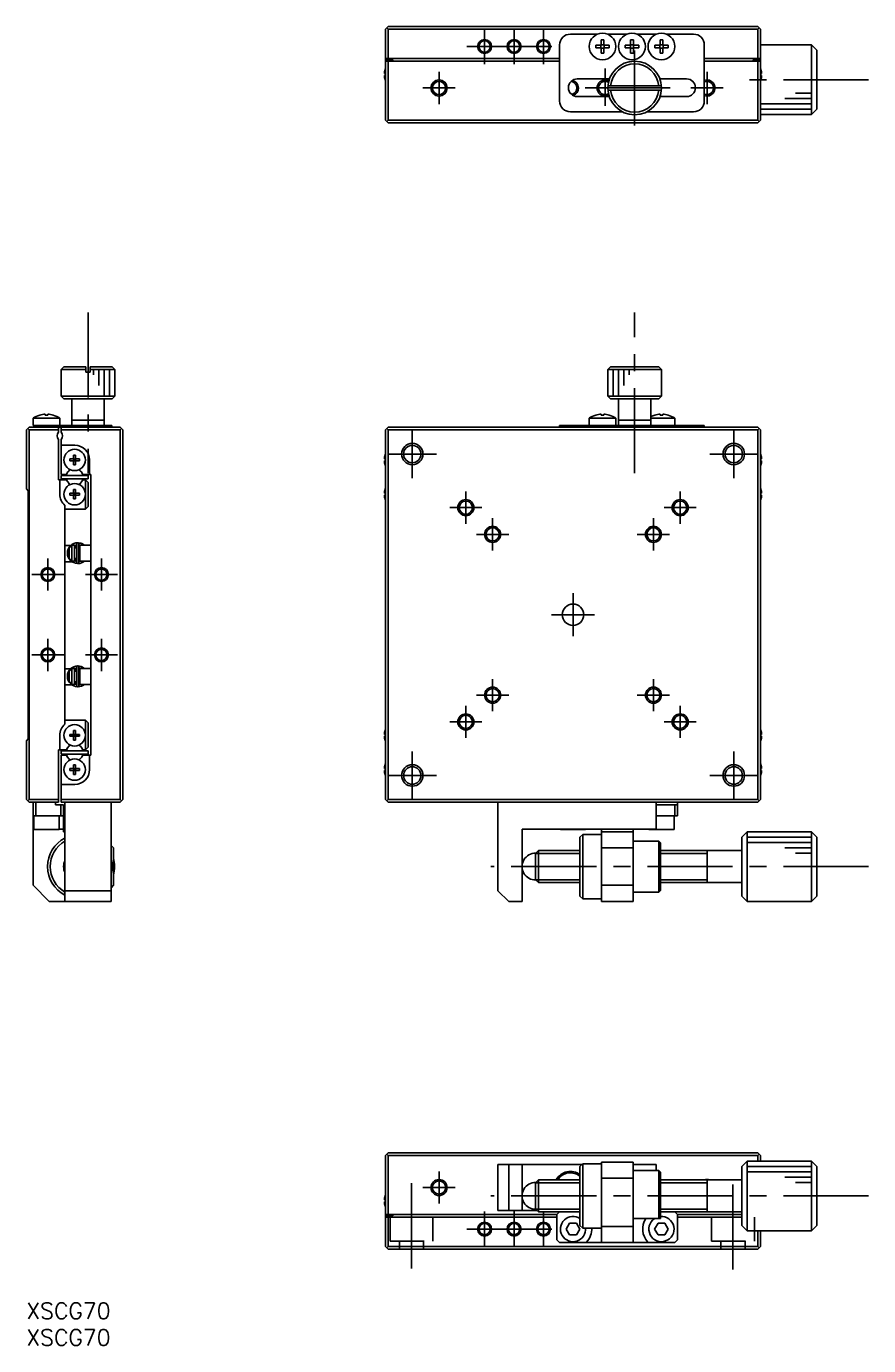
# Model space of a CAD drawing. Extents: x 0 to 345, y -8 to 238.
# Drawn here: x 0 to 157.2, y -8 to 238.2 of the extents above; entities that cross this region are included whole.
import ezdxf

# ---------------------------------------------------------------- set-up
doc = ezdxf.new("R2010")
doc.units = 0
doc.header["$LTSCALE"] = 0.5
doc.linetypes.add('CENTER', pattern=[50.8, 31.75, -6.35, 6.35, -6.35])
doc.linetypes.add('DASHED', pattern=[19.05, 12.7, -6.35])
for name, color, linetype in [('MSM_CENTER', 1, 'CENTER'), ('MSM_CONTINUOUS', 7, 'CONTINUOUS'), ('MSM_DASHED', 4, 'DASHED'), ('MSM_NARROW', 5, 'CONTINUOUS'), ('MSM_PART_NUMBER', 7, 'CONTINUOUS')]:
    doc.layers.add(name, color=color, linetype=linetype)
doc.styles.get("Standard").update_dxf_attribs({"font": 'txt.shx', "height": 3, "bigfont": 'bigfont.shx'})

# ---------------------------------------------------------------- blocks, each defined once
blk = doc.blocks.new('*U2')
at = {"layer": 'MSM_PART_NUMBER'}
blk.add_text('XSCG70', height=3, dxfattribs=at).set_placement((0, -3))
blk = doc.blocks.new('*U3')
at = {"layer": 'MSM_PART_NUMBER'}
blk.add_text('XSCG70', height=3, dxfattribs=at).set_placement((0, -8))

msp = doc.modelspace()

# ---------------------------------------------------------------- linework, layer by layer
at = {"layer": 'MSM_CENTER'}
for p, q in [((85.498959, 231.180616), (85.498959, 237.780616)), ((90.998959, 231.180616), (90.998959, 237.780616)), ((96.498958, 231.180616), (96.498958, 237.780616)), ((82.198959, 234.480616), (99.798958, 234.480616)), ((113.498959, 219.730616), (113.498959, 233.730616)), ((76.998959, 229.730616), (76.998959, 223.730617)), ((107.998959, 223.431749), (107.998959, 230.343008)), ((126.99896, 229.730616), (126.99896, 223.730617)), ((79.998958, 226.730616), (73.998959, 226.730616)), ((104.25915, 226.730616), (120.498959, 226.730616)), ((123.998961, 226.730616), (129.99896, 226.730616)), ((157.154029, 228.280616), (132.154029, 228.280616)), ((11.5, 184.811436), (11.5, 154.811436)), ((113.498959, 154.811436), (113.498959, 184.811436)), ((71.998959, 162.911436), (71.998959, 153.911436)), ((131.998959, 162.911436), (131.998959, 153.911436)), ((67.498959, 158.411436), (76.498958, 158.411436)), ((127.498959, 158.411436), (136.498958, 158.411436)), ((81.998959, 151.411437), (81.998959, 145.411435)), ((121.998959, 151.411437), (121.998959, 145.411435)), ((84.998961, 148.411436), (78.998958, 148.411436)), ((124.998961, 148.411436), (118.998958, 148.411436)), ((86.998959, 146.411437), (86.998959, 140.411435)), ((116.998959, 146.411437), (116.998959, 140.411435)), ((89.998961, 143.411436), (83.998958, 143.411436)), ((119.998961, 143.411436), (113.998958, 143.411436)), ((3.999999, 138.911437), (3.999999, 132.911435)), ((13.999999, 138.911437), (13.999999, 132.911435)), ((7.000001, 135.911436), (0.999998, 135.911436)), ((17.000001, 135.911436), (10.999998, 135.911436)), ((101.998959, 124.411436), (101.998959, 132.411436)), ((97.998959, 128.411436), (105.998959, 128.411436)), ((3.999999, 117.911435), (3.999999, 123.911437)), ((13.999999, 117.911435), (13.999999, 123.911437)), ((7.000001, 120.911436), (0.999998, 120.911436)), ((17.000001, 120.911436), (10.999998, 120.911436)), ((86.998959, 110.411435), (86.998959, 116.411437)), ((116.998959, 110.411435), (116.998959, 116.411437)), ((89.998961, 113.411436), (83.998958, 113.411436)), ((119.998961, 113.411436), (113.998958, 113.411436)), ((81.998959, 105.411435), (81.998959, 111.411437)), ((121.998959, 105.411435), (121.998959, 111.411437)), ((84.998961, 108.411436), (78.998958, 108.411436)), ((124.998961, 108.411436), (118.998958, 108.411436)), ((71.998959, 93.911436), (71.998959, 102.911436)), ((131.998959, 93.911436), (131.998959, 102.911436)), ((67.498959, 98.411436), (76.498958, 98.411436)), ((127.498959, 98.411436), (136.498958, 98.411436)), ((157.154029, 81.411436), (86.65788, 81.411436)), ((71.848959, 22.299074), (71.848959, 6.215547)), ((76.998959, 24.499999), (76.998959, 18.5)), ((131.848959, 6.215547), (131.848959, 22.299074)), ((79.998958, 21.499999), (73.998959, 21.499999)), ((157.154029, 19.95), (86.65788, 19.95)), ((85.498961, 10.449998), (85.498961, 17.049998)), ((90.998961, 10.449998), (90.998961, 17.049998)), ((96.49896, 10.449998), (96.49896, 17.049998)), ((82.198961, 13.749998), (99.79896, 13.749998))]:
    msp.add_line(p, q, dxfattribs=at)
at = {"layer": 'MSM_CONTINUOUS'}
for p, q in [((66.998959, 237.730616), (67.498959, 238.230616)), ((66.998959, 220.730616), (66.998959, 237.730616)), ((67.248959, 237.980616), (67.498959, 237.730616)), ((67.498959, 238.230616), (136.498959, 238.230616)), ((67.498959, 237.730616), (67.498959, 232.230616)), ((136.498959, 237.730616), (67.498959, 237.730616)), ((101.498959, 236.780616), (106.519163, 236.780616)), ((108.478755, 236.780616), (112.019163, 236.780616)), ((113.978755, 236.780616), (117.519163, 236.780616)), ((119.478755, 236.780616), (124.498959, 236.780616)), ((136.498959, 238.230616), (136.998959, 237.730616)), ((136.498959, 237.730616), (136.748959, 237.980616)), ((136.498959, 232.230616), (136.498959, 237.730616)), ((136.998959, 220.730616), (136.998959, 237.730616)), ((99.498959, 224.280616), (99.498959, 234.780616)), ((106.240369, 234.220616), (106.240369, 234.740616)), ((106.240369, 234.740616), (107.238959, 234.740616)), ((107.238959, 234.220616), (106.240369, 234.220616)), ((107.197584, 234.220616), (107.197584, 234.740616)), ((107.238959, 235.739205), (107.758959, 235.739205)), ((107.238959, 234.740616), (107.238959, 235.739205)), ((107.238959, 234.781991), (107.758959, 234.781991)), ((107.238959, 233.222026), (107.238959, 234.220616)), ((107.758959, 234.179241), (107.238959, 234.179241)), ((107.758959, 235.739205), (107.758959, 234.740616)), ((107.758959, 234.740616), (108.757548, 234.740616)), ((107.758959, 234.220616), (107.758959, 233.222026)), ((108.757548, 234.220616), (107.758959, 234.220616)), ((107.800334, 234.740616), (107.800334, 234.220616)), ((108.757548, 234.740616), (108.757548, 234.220616)), ((111.740369, 234.220616), (111.740369, 234.740616)), ((111.740369, 234.740616), (112.738959, 234.740616)), ((112.738959, 234.220616), (111.740369, 234.220616)), ((112.697584, 234.220616), (112.697584, 234.740616)), ((112.738959, 235.739205), (113.258959, 235.739205)), ((112.738959, 234.740616), (112.738959, 235.739205)), ((112.738959, 234.781991), (113.258959, 234.781991)), ((112.738959, 233.222026), (112.738959, 234.220616)), ((113.258959, 234.179241), (112.738959, 234.179241)), ((113.258959, 235.739205), (113.258959, 234.740616)), ((113.258959, 234.740616), (114.257548, 234.740616)), ((113.258959, 234.220616), (113.258959, 233.222026)), ((114.257548, 234.220616), (113.258959, 234.220616)), ((113.300334, 234.740616), (113.300334, 234.220616)), ((114.257548, 234.740616), (114.257548, 234.220616)), ((117.240369, 234.220616), (117.240369, 234.740616)), ((117.240369, 234.740616), (118.238959, 234.740616)), ((118.238959, 234.220616), (117.240369, 234.220616)), ((118.197584, 234.220616), (118.197584, 234.740616)), ((118.238959, 235.739205), (118.758959, 235.739205)), ((118.238959, 234.740616), (118.238959, 235.739205)), ((118.238959, 234.781991), (118.758959, 234.781991)), ((118.238959, 233.222026), (118.238959, 234.220616)), ((118.758959, 234.179241), (118.238959, 234.179241)), ((118.758959, 235.739205), (118.758959, 234.740616)), ((118.758959, 234.740616), (119.757548, 234.740616)), ((118.758959, 234.220616), (118.758959, 233.222026)), ((119.757548, 234.220616), (118.758959, 234.220616)), ((118.800334, 234.740616), (118.800334, 234.220616)), ((119.757548, 234.740616), (119.757548, 234.220616)), ((126.498959, 234.780616), (126.498959, 224.280616)), ((146.498959, 234.780616), (136.998959, 234.780616)), ((147.498959, 233.780616), (146.498959, 234.780616)), ((146.498959, 221.780616), (146.498959, 234.780616)), ((99.498959, 232.230616), (66.998959, 232.230616)), ((66.998959, 231.980616), (68.398959, 231.980616)), ((66.998959, 231.730616), (99.498959, 231.730616)), ((67.498959, 231.730616), (67.498959, 220.730616)), ((68.398959, 231.730616), (68.398959, 231.980616)), ((107.758959, 233.222026), (107.238959, 233.222026)), ((113.258959, 233.222026), (112.738959, 233.222026)), ((118.758959, 233.222026), (118.238959, 233.222026)), ((136.998959, 232.230616), (126.498959, 232.230616)), ((126.498959, 231.730616), (136.998959, 231.730616)), ((136.998959, 231.980616), (135.598959, 231.980616)), ((135.598959, 231.730616), (135.598959, 231.980616)), ((136.498959, 220.730616), (136.498959, 231.730616)), ((147.498959, 233.780616), (147.498959, 222.780616)), ((66.8091, 229.410616), (66.929437, 229.410616)), ((66.929437, 229.050616), (66.8091, 229.050616)), ((66.924815, 230.119232), (66.929437, 230.116977)), ((66.929437, 229.410616), (66.929437, 229.050616)), ((137.06848, 230.116977), (137.073103, 230.119232)), ((137.06848, 229.410616), (137.188818, 229.410616)), ((137.06848, 229.050616), (137.06848, 229.410616)), ((137.188818, 229.050616), (137.06848, 229.050616)), ((66.929437, 228.344254), (66.924815, 228.342)), ((102.798959, 228.430616), (108.796831, 228.430616)), ((118.482933, 227.130616), (108.514984, 227.130616)), ((118.201086, 228.430616), (123.198959, 228.430616)), ((137.073103, 228.342), (137.06848, 228.344254)), ((108.761871, 225.130616), (102.798959, 225.130616)), ((108.514984, 226.330616), (118.482933, 226.330616)), ((123.198959, 225.130616), (118.236046, 225.130616)), ((111.219156, 222.280616), (101.498959, 222.280616)), ((124.498959, 222.280616), (115.778761, 222.280616)), ((136.998959, 221.780616), (146.498959, 221.780616)), ((146.498959, 221.780616), (147.498959, 222.780616)), ((67.498959, 220.230616), (66.998959, 220.730616)), ((67.498959, 220.730616), (67.248959, 220.480616)), ((67.498959, 220.730616), (136.498959, 220.730616)), ((136.498959, 220.230616), (67.498959, 220.230616)), ((136.748959, 220.480616), (136.498959, 220.730616)), ((136.998959, 220.730616), (136.498959, 220.230616)), ((7, 174.711436), (6.5, 174.211436)), ((11.1, 174.211436), (6.5, 174.211436)), ((6.5, 174.211436), (6.5, 169.211436)), ((7, 174.711436), (11.1, 174.711436)), ((11.1, 173.711436), (11.1, 174.711436)), ((11.1, 173.711436), (11.9, 173.711436)), ((11.9, 174.711436), (16, 174.711436)), ((11.9, 173.711436), (11.9, 174.711436)), ((16.5, 174.211436), (11.9, 174.211436)), ((16.5, 174.211436), (16, 174.711436)), ((16.5, 169.211436), (16.5, 174.211436)), ((108.498959, 173.711436), (108.498959, 169.211436)), ((108.498959, 173.711436), (108.514984, 173.711436)), ((108.514984, 174.211436), (109.016772, 174.711436)), ((118.482933, 174.211436), (108.514984, 174.211436)), ((108.514984, 173.711436), (108.514984, 174.211436)), ((109.016772, 174.711436), (117.981146, 174.711436)), ((117.981146, 174.711436), (118.482933, 174.211436)), ((118.482933, 174.211436), (118.482933, 173.711436)), ((118.482933, 173.711436), (118.498959, 173.711436)), ((118.498959, 169.211436), (118.498959, 173.711436)), ((6.5, 169.211436), (7, 168.711436)), ((6.5, 169.211436), (16.5, 169.211436)), ((16, 168.711436), (7, 168.711436)), ((8.5, 168.711436), (8.5, 163.711436)), ((14.5, 163.711436), (14.5, 168.711436)), ((16, 168.711436), (16.5, 169.211436)), ((108.498959, 169.211436), (118.498959, 169.211436)), ((108.498959, 169.211436), (108.998959, 168.711436)), ((117.998959, 168.711436), (108.998959, 168.711436)), ((110.498959, 168.711436), (110.498959, 163.711436)), ((116.498959, 163.711436), (116.498959, 168.711436)), ((117.998959, 168.711436), (118.498959, 169.211436)), ((1.25, 165.103093), (6.25, 165.103093)), ((1.25, 165.103093), (1.25, 163.711436)), ((2.491411, 165.674017), (2.488067, 165.680872)), ((3.49, 165.674017), (3.49, 165.846388)), ((4.01, 165.674017), (3.49, 165.674017)), ((4.01, 165.846388), (4.01, 165.674017)), ((5.011933, 165.680872), (5.00859, 165.674017)), ((6.25, 163.711436), (6.25, 165.103093)), ((104.998959, 165.103093), (109.998959, 165.103093)), ((104.998959, 165.103093), (104.998959, 163.711436)), ((106.240369, 165.674017), (106.237026, 165.680872)), ((107.238959, 165.674017), (107.238959, 165.846388)), ((107.758959, 165.674017), (107.238959, 165.674017)), ((107.758959, 165.846388), (107.758959, 165.674017)), ((108.760892, 165.680872), (108.757548, 165.674017)), ((109.998959, 163.711436), (109.998959, 165.103093)), ((116.498959, 165.103093), (120.998959, 165.103093)), ((117.240369, 165.674017), (117.237026, 165.680872)), ((118.238959, 165.674017), (118.238959, 165.846388)), ((118.758959, 165.674017), (118.238959, 165.674017)), ((118.758959, 165.846388), (118.758959, 165.674017)), ((119.760892, 165.680872), (119.757548, 165.674017)), ((120.998959, 163.711436), (120.998959, 165.103093)), ((0, 162.911436), (0.5, 163.411436)), ((0, 151.911436), (0, 162.911436)), ((0.5, 162.911436), (0.25, 163.161436)), ((0.5, 163.411436), (17.5, 163.411436)), ((0.5, 162.911436), (0.5, 93.911436)), ((6, 162.911436), (0.5, 162.911436)), ((1.25, 163.711436), (15.95, 163.711436)), ((1.45, 163.411436), (1.45, 163.711436)), ((6, 162.472874), (6, 163.411436)), ((6.5, 162.472874), (6.5, 163.411436)), ((17.5, 162.911436), (6.5, 162.911436)), ((14.5, 164.711436), (8.5, 164.711436)), ((15.95, 163.711436), (15.95, 163.411436)), ((17.5, 163.411436), (18, 162.911436)), ((17.75, 163.161436), (17.5, 162.911436)), ((17.5, 93.911436), (17.5, 162.911436)), ((18, 162.911436), (18, 93.911436)), ((67.498959, 163.411436), (66.998959, 162.911436)), ((66.998959, 93.911436), (66.998959, 162.911436)), ((67.498959, 162.911436), (67.248959, 163.161436)), ((67.498959, 163.411436), (136.498959, 163.411436)), ((136.498959, 162.911436), (67.498959, 162.911436)), ((67.498959, 162.911436), (67.498959, 93.911436)), ((99.498959, 163.411436), (99.498959, 163.711436)), ((126.498959, 163.711436), (99.498959, 163.711436)), ((116.498959, 164.711436), (110.498959, 164.711436)), ((126.498959, 163.711436), (126.498959, 163.411436)), ((136.998959, 162.911436), (136.498959, 163.411436)), ((136.748959, 163.161436), (136.498959, 162.911436)), ((136.498959, 93.911436), (136.498959, 162.911436)), ((136.998959, 162.911436), (136.998959, 93.911436)), ((6, 153.611436), (6, 161.149998)), ((6.5, 161.149998), (6.5, 154.611436)), ((9.05, 160.061436), (6.5, 160.061436)), ((8.82, 158.197797), (9.18, 158.197797)), ((8.82, 157.491436), (8.82, 158.197797)), ((9.18, 158.197797), (9.18, 157.491436)), ((66.924815, 158.200052), (66.929437, 158.197797)), ((137.06848, 158.197797), (137.073103, 158.200052)), ((8.113639, 157.491436), (8.82, 157.491436)), ((8.113639, 157.131436), (8.113639, 157.491436)), ((8.82, 157.131436), (8.113639, 157.131436)), ((8.830372, 157.481064), (8.82, 157.491436)), ((8.830372, 157.141808), (8.82, 157.131436)), ((8.82, 156.425074), (8.82, 157.131436)), ((9.18, 156.425074), (8.82, 156.425074)), ((8.830372, 157.141808), (8.830372, 157.481064)), ((8.830372, 157.481064), (9.169628, 157.481064)), ((9.169628, 157.141808), (8.830372, 157.141808)), ((9.169628, 157.481064), (9.18, 157.491436)), ((9.169628, 157.481064), (9.169628, 157.141808)), ((9.169628, 157.141808), (9.18, 157.131436)), ((9.18, 157.491436), (9.886362, 157.491436)), ((9.886362, 157.131436), (9.18, 157.131436)), ((9.18, 156.425074), (9.18, 157.131436)), ((9.886362, 157.491436), (9.886362, 157.131436)), ((11.8, 154.611436), (11.8, 157.311436)), ((66.8091, 157.491436), (66.929437, 157.491436)), ((66.929437, 157.131436), (66.8091, 157.131436)), ((66.929437, 156.425074), (66.924815, 156.42282)), ((66.929437, 157.491436), (66.929437, 157.131436)), ((137.06848, 157.131436), (137.06848, 157.491436)), ((137.06848, 157.491436), (137.188818, 157.491436)), ((137.188818, 157.131436), (137.06848, 157.131436)), ((137.073103, 156.42282), (137.06848, 156.425074)), ((7.455588, 153.611436), (6, 153.611436)), ((6.25, 153.611436), (6.25, 150.911436)), ((6.5, 154.611436), (7.455588, 154.611436)), ((6.5, 154.411436), (11.5, 154.411436)), ((6.5, 153.811436), (6.5, 154.411436)), ((6.5, 153.811436), (11.5, 153.811436)), ((7.455588, 154.611436), (7.625185, 154.905186)), ((7.625185, 153.317686), (7.455588, 153.611436)), ((10.374815, 154.905186), (10.544412, 154.611436)), ((10.544412, 153.611436), (10.374815, 153.317686)), ((10.544412, 154.611436), (12, 154.611436)), ((11, 153.611436), (10.544412, 153.611436)), ((11, 153.611436), (11.5, 153.111436)), ((11, 148.111436), (11, 153.611436)), ((11.5, 154.411436), (11.5, 153.811436)), ((11.5, 153.111436), (11.5, 148.611436)), ((12, 154.611436), (12, 102.211436)), ((0, 151.911436), (0.35, 151.561436)), ((0.35, 151.561436), (0.35, 105.261436)), ((8.113639, 151.091436), (8.82, 151.091436)), ((8.113639, 150.731436), (8.113639, 151.091436)), ((8.82, 150.731436), (8.113639, 150.731436)), ((8.82, 151.797797), (9.18, 151.797797)), ((8.82, 151.091436), (8.82, 151.797797)), ((8.830372, 151.081064), (8.82, 151.091436)), ((8.830372, 150.741808), (8.82, 150.731436)), ((8.82, 150.025074), (8.82, 150.731436)), ((8.830372, 150.741808), (8.830372, 151.081064)), ((8.830372, 151.081064), (9.169628, 151.081064)), ((9.169628, 150.741808), (8.830372, 150.741808)), ((9.169628, 151.081064), (9.18, 151.091436)), ((9.169628, 151.081064), (9.169628, 150.741808)), ((9.169628, 150.741808), (9.18, 150.731436)), ((9.18, 151.797797), (9.18, 151.091436)), ((9.18, 151.091436), (9.886362, 151.091436)), ((9.886362, 150.731436), (9.18, 150.731436)), ((9.18, 150.025074), (9.18, 150.731436)), ((9.886362, 151.091436), (9.886362, 150.731436)), ((66.8091, 151.091436), (66.929437, 151.091436)), ((66.929437, 150.731436), (66.8091, 150.731436)), ((66.924815, 151.800052), (66.929437, 151.797797)), ((66.929437, 151.091436), (66.929437, 150.731436)), ((137.06848, 151.797797), (137.073103, 151.800052)), ((137.06848, 150.731436), (137.06848, 151.091436)), ((137.06848, 151.091436), (137.188818, 151.091436)), ((137.188818, 150.731436), (137.06848, 150.731436)), ((7.2, 107.990498), (7.2, 148.832373)), ((7.2, 148.111436), (11, 148.111436)), ((9.18, 150.025074), (8.82, 150.025074)), ((11.5, 148.611436), (11, 148.111436)), ((66.929437, 150.025074), (66.924815, 150.02282)), ((137.073103, 150.02282), (137.06848, 150.025074)), ((8.248683, 141.311436), (7.2, 141.311436)), ((8, 140.827951), (8.5, 141.357119)), ((8, 138.994921), (8, 140.827951)), ((9, 141.411436), (8.5, 141.411436)), ((8.5, 141.411436), (8.5, 138.411436)), ((8.99981, 141.353756), (9.411485, 141.464972)), ((9, 138.411436), (9, 141.411436)), ((9.2, 141.311436), (9, 141.311436)), ((9.411506, 140.911436), (9, 140.911436)), ((9.2, 140.911436), (9.2, 141.311436)), ((9.411506, 141.671344), (9.411506, 138.171344)), ((10.381193, 141.704405), (9.633654, 141.865062)), ((9.808139, 141.69864), (9.79999, 141.694715)), ((9.801506, 138.171344), (9.801506, 141.671344)), ((9.801506, 141.069664), (9.80184, 141.083898)), ((10, 140.911436), (9.801506, 140.911436)), ((9.80184, 141.083898), (9.802902, 141.098887)), ((9.802902, 141.098887), (9.804689, 141.113805)), ((9.804689, 141.113805), (9.807198, 141.128617)), ((9.807198, 141.128617), (9.810422, 141.143288)), ((9.839511, 141.712551), (9.808139, 141.69864)), ((9.810422, 141.143288), (9.814354, 141.157784)), ((9.814354, 141.157784), (9.818987, 141.172071)), ((9.818987, 141.172071), (9.824309, 141.186114)), ((9.824309, 141.186114), (9.830309, 141.19988)), ((9.830309, 141.19988), (9.836973, 141.213336)), ((9.836973, 141.213336), (9.844288, 141.226451)), ((9.871527, 141.724876), (9.839511, 141.712551)), ((9.844288, 141.226451), (9.852236, 141.239191)), ((9.852236, 141.239191), (9.860801, 141.251526)), ((9.860801, 141.251526), (9.869963, 141.263425)), ((9.869963, 141.263425), (9.879701, 141.274859)), ((9.904107, 141.735586), (9.871527, 141.724876)), ((9.879701, 141.274859), (9.889994, 141.285799)), ((9.889994, 141.285799), (9.900817, 141.296216)), ((9.900817, 141.296216), (9.912147, 141.306085)), ((9.937172, 141.744653), (9.904107, 141.735586)), ((9.912147, 141.306085), (9.923957, 141.315379)), ((9.923957, 141.315379), (9.936219, 141.324074)), ((9.936219, 141.324074), (9.948903, 141.332146)), ((9.97064, 141.752057), (9.937172, 141.744653)), ((9.948903, 141.332146), (9.96198, 141.339574)), ((9.96198, 141.339574), (9.975418, 141.346336)), ((10.00443, 141.757779), (9.97064, 141.752057)), ((9.975418, 141.346336), (9.989184, 141.352414)), ((9.989184, 141.352414), (9.999977, 141.356614)), ((10, 141.411436), (10, 138.411436)), ((12, 141.411436), (10, 141.411436)), ((10.038459, 141.761806), (10.00443, 141.757779)), ((10.072644, 141.764128), (10.038459, 141.761806)), ((10.106901, 141.76474), (10.072644, 141.764128)), ((10.141147, 141.763639), (10.106901, 141.76474)), ((10.175298, 141.760827), (10.141147, 141.763639)), ((10.20927, 141.756313), (10.175298, 141.760827)), ((10.24298, 141.750105), (10.20927, 141.756313)), ((10.276347, 141.74222), (10.24298, 141.750105)), ((10.271911, 141.422834), (10.265732, 141.411436)), ((10.278245, 141.434948), (10.271911, 141.422834)), ((10.380579, 141.704682), (10.2763, 141.411426)), ((10.309286, 141.732674), (10.276347, 141.74222)), ((10.284692, 141.447699), (10.278245, 141.434948)), ((10.29121, 141.461001), (10.284692, 141.447699)), ((10.297754, 141.474764), (10.29121, 141.461001)), ((10.304281, 141.488897), (10.297754, 141.474764)), ((10.310747, 141.503306), (10.304281, 141.488897)), ((10.341717, 141.721493), (10.309286, 141.732674)), ((10.317109, 141.517894), (10.310747, 141.503306)), ((10.323325, 141.532564), (10.317109, 141.517894)), ((10.329353, 141.547217), (10.323325, 141.532564)), ((10.335152, 141.561757), (10.329353, 141.547217)), ((10.340685, 141.576085), (10.335152, 141.561757)), ((10.345913, 141.590106), (10.340685, 141.576085)), ((10.371894, 141.709418), (10.341717, 141.721493)), ((10.350803, 141.603727), (10.345913, 141.590106)), ((10.355321, 141.616856), (10.350803, 141.603727)), ((10.359438, 141.629406), (10.355321, 141.616856)), ((10.363125, 141.641292), (10.359438, 141.629406)), ((10.366359, 141.652436), (10.363125, 141.641292)), ((10.369117, 141.662763), (10.366359, 141.652436)), ((10.371381, 141.672204), (10.369117, 141.662763)), ((10.370628, 141.709685), (10.372567, 141.709028)), ((10.373136, 141.680696), (10.371381, 141.672204)), ((10.854437, 141.411659), (10.371474, 141.708607)), ((10.372567, 141.709028), (10.373989, 141.707176)), ((10.37437, 141.688183), (10.373136, 141.680696)), ((10.373989, 141.707176), (10.374884, 141.704142)), ((10.375076, 141.694613), (10.37437, 141.688183)), ((10.374884, 141.704142), (10.375247, 141.699944)), ((10.375247, 141.699944), (10.375076, 141.694613)), ((10.40077, 141.695778), (10.381193, 141.704405)), ((7.2, 138.311436), (8.517927, 138.311436)), ((8.5, 138.465753), (8, 138.994921)), ((8.5, 138.411436), (9, 138.411436)), ((9.411452, 138.378032), (8.999851, 138.488578)), ((9, 138.911436), (9.411506, 138.911436)), ((9.2, 138.419559), (9.2, 138.911436)), ((9.2, 138.811436), (9.411506, 138.811436)), ((9.801506, 138.911436), (10, 138.911436)), ((9.801506, 138.811436), (10, 138.811436)), ((9.80159, 138.765988), (9.801506, 138.773025)), ((9.802303, 138.750975), (9.80159, 138.765988)), ((9.803744, 138.736012), (9.802303, 138.750975)), ((9.805909, 138.721135), (9.803744, 138.736012)), ((9.808795, 138.706378), (9.805909, 138.721135)), ((9.812396, 138.691777), (9.808795, 138.706378)), ((9.816703, 138.677366), (9.812396, 138.691777)), ((9.821708, 138.663179), (9.816703, 138.677366)), ((9.827401, 138.649252), (9.821708, 138.663179)), ((9.833769, 138.635616), (9.827401, 138.649252)), ((9.840798, 138.622307), (9.833769, 138.635616)), ((9.848473, 138.609356), (9.840798, 138.622307)), ((9.856778, 138.596796), (9.848473, 138.609356)), ((9.865693, 138.584659), (9.856778, 138.596796)), ((9.875199, 138.572974), (9.865693, 138.584659)), ((9.885274, 138.561772), (9.875199, 138.572974)), ((9.895894, 138.551082), (9.885274, 138.561772)), ((9.907036, 138.540933), (9.895894, 138.551082)), ((9.918673, 138.53135), (9.907036, 138.540933)), ((9.930777, 138.52236), (9.918673, 138.53135)), ((9.943318, 138.513986), (9.930777, 138.52236)), ((9.956267, 138.506253), (9.943318, 138.513986)), ((9.969591, 138.499181), (9.956267, 138.506253)), ((9.983257, 138.49279), (9.969591, 138.499181)), ((9.99723, 138.487098), (9.983257, 138.49279)), ((9.999981, 138.486074), (9.99723, 138.487098)), ((10, 138.411436), (12, 138.411436)), ((10.313706, 138.11125), (10.330602, 138.117159)), ((10.330903, 138.116465), (10.389585, 138.141944)), ((10.368163, 138.133533), (10.370628, 138.133003)), ((10.370628, 138.133003), (10.370322, 138.133731)), ((10.371894, 138.133271), (10.370628, 138.133003)), ((8.248683, 118.311436), (7.2, 118.311436)), ((8, 117.827951), (8.5, 118.357119)), ((9, 118.411436), (8.5, 118.411436)), ((8.5, 118.411436), (8.5, 115.411436)), ((8.99981, 118.353756), (9.411485, 118.464972)), ((9, 115.411436), (9, 118.411436)), ((9.2, 118.311436), (9, 118.311436)), ((9.2, 117.911436), (9.2, 118.311436)), ((9.411506, 118.671344), (9.411506, 115.171344)), ((10.40077, 118.695778), (9.633654, 118.865062)), ((9.808139, 118.69864), (9.79999, 118.694715)), ((9.801506, 115.171344), (9.801506, 118.671344)), ((9.839511, 118.712551), (9.808139, 118.69864)), ((9.824309, 118.186114), (9.830309, 118.19988)), ((9.830309, 118.19988), (9.836973, 118.213336)), ((9.836973, 118.213336), (9.844288, 118.226451)), ((9.871527, 118.724876), (9.839511, 118.712551)), ((9.844288, 118.226451), (9.852236, 118.239191)), ((9.852236, 118.239191), (9.860801, 118.251526)), ((9.860801, 118.251526), (9.869963, 118.263425)), ((9.869963, 118.263425), (9.879701, 118.274859)), ((9.904107, 118.735586), (9.871527, 118.724876)), ((9.879701, 118.274859), (9.889994, 118.285799)), ((9.889994, 118.285799), (9.900817, 118.296216)), ((9.900817, 118.296216), (9.912147, 118.306085)), ((9.937172, 118.744653), (9.904107, 118.735586)), ((9.912147, 118.306085), (9.923957, 118.315379)), ((9.923957, 118.315379), (9.936219, 118.324074)), ((9.936219, 118.324074), (9.948903, 118.332146)), ((9.97064, 118.752057), (9.937172, 118.744653)), ((9.948903, 118.332146), (9.96198, 118.339574)), ((9.96198, 118.339574), (9.975418, 118.346336)), ((10.00443, 118.757779), (9.97064, 118.752057)), ((9.975418, 118.346336), (9.989184, 118.352414)), ((9.989184, 118.352414), (9.999977, 118.356614)), ((10, 118.411436), (10, 115.411436)), ((12, 118.411436), (10, 118.411436)), ((10.038459, 118.761806), (10.00443, 118.757779)), ((10.072644, 118.764128), (10.038459, 118.761806)), ((10.106901, 118.76474), (10.072644, 118.764128)), ((10.141147, 118.763639), (10.106901, 118.76474)), ((10.175298, 118.760827), (10.141147, 118.763639)), ((10.20927, 118.756313), (10.175298, 118.760827)), ((10.24298, 118.750105), (10.20927, 118.756313)), ((10.276347, 118.74222), (10.24298, 118.750105)), ((10.271911, 118.422834), (10.265732, 118.411436)), ((10.278245, 118.434948), (10.271911, 118.422834)), ((10.380579, 118.704682), (10.2763, 118.411426)), ((10.309286, 118.732674), (10.276347, 118.74222)), ((10.284692, 118.447699), (10.278245, 118.434948)), ((10.29121, 118.461001), (10.284692, 118.447699)), ((10.297754, 118.474764), (10.29121, 118.461001)), ((10.304281, 118.488897), (10.297754, 118.474764)), ((10.310747, 118.503306), (10.304281, 118.488897)), ((10.341717, 118.721493), (10.309286, 118.732674)), ((10.317109, 118.517894), (10.310747, 118.503306)), ((10.323325, 118.532564), (10.317109, 118.517894)), ((10.329353, 118.547217), (10.323325, 118.532564)), ((10.335152, 118.561757), (10.329353, 118.547217)), ((10.340685, 118.576085), (10.335152, 118.561757)), ((10.345913, 118.590106), (10.340685, 118.576085)), ((10.371894, 118.709418), (10.341717, 118.721493)), ((10.350803, 118.603727), (10.345913, 118.590106)), ((10.355321, 118.616856), (10.350803, 118.603727)), ((10.359438, 118.629406), (10.355321, 118.616856)), ((10.363125, 118.641292), (10.359438, 118.629406)), ((10.366359, 118.652436), (10.363125, 118.641292)), ((10.369117, 118.662763), (10.366359, 118.652436)), ((10.371381, 118.672204), (10.369117, 118.662763)), ((10.370628, 118.709685), (10.372567, 118.709028)), ((10.373136, 118.680696), (10.371381, 118.672204)), ((10.854437, 118.411659), (10.371474, 118.708607)), ((10.372567, 118.709028), (10.373989, 118.707176)), ((10.37437, 118.688183), (10.373136, 118.680696)), ((10.373989, 118.707176), (10.374884, 118.704142)), ((10.375076, 118.694613), (10.37437, 118.688183)), ((10.374884, 118.704142), (10.375247, 118.699944)), ((10.375247, 118.699944), (10.375076, 118.694613)), ((8, 115.994921), (8, 117.827951)), ((8.5, 115.465753), (8, 115.994921)), ((9.411506, 117.911436), (9, 117.911436)), ((9, 115.911436), (9.411506, 115.911436)), ((9.2, 115.419559), (9.2, 115.911436)), ((9.2, 115.811436), (9.411506, 115.811436)), ((9.801506, 118.069664), (9.80184, 118.083898)), ((10, 117.911436), (9.801506, 117.911436)), ((9.801506, 115.911436), (10, 115.911436)), ((9.801506, 115.811436), (10, 115.811436)), ((9.80159, 115.765988), (9.801506, 115.773025)), ((9.802303, 115.750975), (9.80159, 115.765988)), ((9.80184, 118.083898), (9.802902, 118.098887)), ((9.803744, 115.736012), (9.802303, 115.750975)), ((9.802902, 118.098887), (9.804689, 118.113805)), ((9.805909, 115.721135), (9.803744, 115.736012)), ((9.804689, 118.113805), (9.807198, 118.128617)), ((9.807198, 118.128617), (9.810422, 118.143288)), ((9.810422, 118.143288), (9.814354, 118.157784)), ((9.814354, 118.157784), (9.818987, 118.172071)), ((9.818987, 118.172071), (9.824309, 118.186114)), ((7.2, 115.311436), (8.517927, 115.311436)), ((8.5, 115.411436), (9, 115.411436)), ((9.411452, 115.378032), (8.999851, 115.488578)), ((9.808795, 115.706378), (9.805909, 115.721135)), ((9.812396, 115.691777), (9.808795, 115.706378)), ((9.816703, 115.677366), (9.812396, 115.691777)), ((9.821708, 115.663179), (9.816703, 115.677366)), ((9.827401, 115.649252), (9.821708, 115.663179)), ((9.833769, 115.635616), (9.827401, 115.649252)), ((9.840798, 115.622307), (9.833769, 115.635616)), ((9.848473, 115.609356), (9.840798, 115.622307)), ((9.856778, 115.596796), (9.848473, 115.609356)), ((9.865693, 115.584659), (9.856778, 115.596796)), ((9.875199, 115.572974), (9.865693, 115.584659)), ((9.885274, 115.561772), (9.875199, 115.572974)), ((9.895894, 115.551082), (9.885274, 115.561772)), ((9.907036, 115.540933), (9.895894, 115.551082)), ((9.918673, 115.53135), (9.907036, 115.540933)), ((9.930777, 115.52236), (9.918673, 115.53135)), ((9.943318, 115.513986), (9.930777, 115.52236)), ((9.956267, 115.506253), (9.943318, 115.513986)), ((9.969591, 115.499181), (9.956267, 115.506253)), ((9.983257, 115.49279), (9.969591, 115.499181)), ((9.99723, 115.487098), (9.983257, 115.49279)), ((9.999981, 115.486074), (9.99723, 115.487098)), ((10, 115.411436), (12, 115.411436)), ((10.313706, 115.11125), (10.330602, 115.117159)), ((10.330903, 115.116465), (10.389585, 115.141944)), ((10.368163, 115.133533), (10.370628, 115.133003)), ((10.370628, 115.133003), (10.370322, 115.133731)), ((10.371894, 115.133271), (10.370628, 115.133003)), ((10.379303, 115.138211), (10.380763, 115.138086)), ((7.2, 108.711436), (11, 108.711436)), ((11, 108.711436), (11.5, 108.211436)), ((11, 103.211436), (11, 108.711436)), ((6.25, 103.211436), (6.25, 105.911436)), ((8.113639, 106.091436), (8.82, 106.091436)), ((8.113639, 105.731436), (8.113639, 106.091436)), ((8.82, 106.797797), (9.18, 106.797797)), ((8.82, 106.091436), (8.82, 106.797797)), ((8.830372, 106.081064), (8.82, 106.091436)), ((8.830372, 105.741808), (8.830372, 106.081064)), ((8.830372, 106.081064), (9.169628, 106.081064)), ((9.169628, 106.081064), (9.18, 106.091436)), ((9.169628, 106.081064), (9.169628, 105.741808)), ((9.18, 106.797797), (9.18, 106.091436)), ((9.18, 106.091436), (9.886362, 106.091436)), ((9.886362, 106.091436), (9.886362, 105.731436)), ((11.5, 108.211436), (11.5, 103.711436)), ((66.8091, 106.091436), (66.929437, 106.091436)), ((66.924815, 106.800052), (66.929437, 106.797797)), ((66.929437, 106.091436), (66.929437, 105.731436)), ((137.06848, 106.797797), (137.073103, 106.800052)), ((137.06848, 105.731436), (137.06848, 106.091436)), ((137.06848, 106.091436), (137.188818, 106.091436)), ((0.35, 105.261436), (0, 104.911436)), ((0, 93.911436), (0, 104.911436)), ((7.625185, 103.505186), (7.455588, 103.211436)), ((8.82, 105.731436), (8.113639, 105.731436)), ((8.830372, 105.741808), (8.82, 105.731436)), ((8.82, 105.025074), (8.82, 105.731436)), ((9.18, 105.025074), (8.82, 105.025074)), ((9.169628, 105.741808), (8.830372, 105.741808)), ((9.169628, 105.741808), (9.18, 105.731436)), ((9.886362, 105.731436), (9.18, 105.731436)), ((9.18, 105.025074), (9.18, 105.731436)), ((10.544412, 103.211436), (10.374815, 103.505186)), ((11.5, 103.711436), (11, 103.211436)), ((66.929437, 105.731436), (66.8091, 105.731436)), ((66.929437, 105.025074), (66.924815, 105.02282)), ((137.188818, 105.731436), (137.06848, 105.731436)), ((137.073103, 105.02282), (137.06848, 105.025074)), ((7.455588, 103.211436), (6, 103.211436)), ((6, 93.411436), (6, 103.211436)), ((6.5, 103.011436), (11.5, 103.011436)), ((6.5, 103.011436), (6.5, 102.411436)), ((6.5, 102.411436), (11.5, 102.411436)), ((6.5, 102.211436), (7.455588, 102.211436)), ((6.5, 93.411436), (6.5, 102.211436)), ((7.455588, 102.211436), (7.625185, 101.917686)), ((10.374815, 101.917686), (10.544412, 102.211436)), ((11, 103.211436), (10.544412, 103.211436)), ((10.544412, 102.211436), (12, 102.211436)), ((11.5, 102.411436), (11.5, 103.011436)), ((11.8, 102.211436), (11.8, 99.511436)), ((8.113639, 99.691436), (8.82, 99.691436)), ((8.113639, 99.331436), (8.113639, 99.691436)), ((8.82, 99.331436), (8.113639, 99.331436)), ((8.82, 100.397797), (9.18, 100.397797)), ((8.82, 99.691436), (8.82, 100.397797)), ((8.830372, 99.681064), (8.82, 99.691436)), ((8.830372, 99.341808), (8.82, 99.331436)), ((8.82, 98.625074), (8.82, 99.331436)), ((9.18, 98.625074), (8.82, 98.625074)), ((8.830372, 99.341808), (8.830372, 99.681064)), ((8.830372, 99.681064), (9.169628, 99.681064)), ((9.169628, 99.341808), (8.830372, 99.341808)), ((9.169628, 99.681064), (9.18, 99.691436)), ((9.169628, 99.681064), (9.169628, 99.341808)), ((9.169628, 99.341808), (9.18, 99.331436)), ((9.18, 100.397797), (9.18, 99.691436)), ((9.18, 99.691436), (9.886362, 99.691436)), ((9.886362, 99.331436), (9.18, 99.331436)), ((9.18, 98.625074), (9.18, 99.331436)), ((9.886362, 99.691436), (9.886362, 99.331436)), ((66.8091, 99.691436), (66.929437, 99.691436)), ((66.929437, 99.331436), (66.8091, 99.331436)), ((66.924815, 100.400052), (66.929437, 100.397797)), ((66.929437, 98.625074), (66.924815, 98.62282)), ((66.929437, 99.691436), (66.929437, 99.331436)), ((137.06848, 100.397797), (137.073103, 100.400052)), ((137.06848, 99.331436), (137.06848, 99.691436)), ((137.06848, 99.691436), (137.188818, 99.691436)), ((137.188818, 99.331436), (137.06848, 99.331436)), ((137.073103, 98.62282), (137.06848, 98.625074)), ((9.05, 96.761436), (6.5, 96.761436)), ((0.5, 93.411436), (0, 93.911436)), ((0.25, 93.661436), (0.5, 93.911436)), ((0.5, 93.911436), (6, 93.911436)), ((6.5, 93.911436), (17.5, 93.911436)), ((17.5, 93.911436), (17.75, 93.661436)), ((18, 93.911436), (17.5, 93.411436)), ((66.998959, 93.911436), (67.498959, 93.411436)), ((67.498959, 93.911436), (67.248959, 93.661436)), ((67.498959, 93.911436), (136.498959, 93.911436)), ((136.748959, 93.661436), (136.498959, 93.911436)), ((136.498959, 93.411436), (136.998959, 93.911436)), ((6, 93.411436), (0.5, 93.411436)), ((1.25, 77.911436), (1.25, 93.411436)), ((1.75, 93.411436), (1.75, 90.911436)), ((5.45, 92.911436), (5.45, 93.411436)), ((6.95, 92.911436), (5.45, 92.911436)), ((6.45, 90.911436), (6.45, 92.911436)), ((17.5, 93.411436), (6.5, 93.411436)), ((6.95, 87.911436), (6.95, 92.911436)), ((7.2, 74.911436), (7.2, 93.411436)), ((15.8, 93.411436), (15.8, 74.911436)), ((136.498959, 93.411436), (67.498959, 93.411436)), ((87.998959, 93.411436), (87.998959, 76.911436)), ((117.498959, 93.411436), (117.498959, 88.411436)), ((121.498961, 92.911436), (117.498959, 92.911436)), ((120.998959, 90.911436), (120.998959, 92.911436)), ((121.498961, 90.911436), (121.498961, 93.411436)), ((6.95, 90.911436), (1.25, 90.911436)), ((1.319179, 90.911436), (1.319179, 88.411436)), ((1.4, 90.911436), (1.4, 88.311436)), ((6.1, 88.311436), (6.1, 90.911436)), ((6.909737, 88.411436), (6.909737, 90.911436)), ((121.498959, 90.911436), (117.498959, 90.911436)), ((120.848959, 88.311436), (120.848959, 90.911436)), ((1.4, 88.411436), (1.25, 88.411436)), ((1.4, 88.311436), (6.1, 88.311436)), ((6.95, 88.411436), (6.1, 88.411436)), ((7.2, 87.911436), (6.95, 87.911436)), ((92.498959, 88.411436), (117.498959, 88.411436)), ((92.498959, 88.411436), (92.498959, 74.911436)), ((99.648959, 88.411436), (99.648959, 88.311436)), ((99.648959, 88.311436), (104.348959, 88.311436)), ((103.798959, 87.411436), (103.298959, 86.911436)), ((103.298959, 75.911436), (103.298959, 86.911436)), ((103.798959, 87.411436), (103.798959, 75.411436)), ((107.298959, 87.411436), (103.798959, 87.411436)), ((104.348959, 88.311436), (104.348959, 88.411436)), ((107.298959, 74.911436), (107.298959, 88.411436)), ((107.298959, 87.911436), (113.198959, 87.911436)), ((113.198959, 88.411436), (113.198959, 74.911436)), ((116.148959, 88.411436), (116.148959, 88.311436)), ((116.148959, 88.311436), (120.848959, 88.311436)), ((134.498959, 87.911436), (133.498959, 86.911436)), ((133.498959, 75.911436), (133.498959, 86.911436)), ((134.498959, 87.911436), (134.498959, 74.911436)), ((146.498959, 87.911436), (134.498959, 87.911436)), ((147.498959, 86.911436), (146.498959, 87.911436)), ((146.498959, 74.911436), (146.498959, 87.911436)), ((147.498959, 86.91121), (147.498959, 75.911436)), ((16.25, 84.911436), (15.8, 85.361436)), ((16.25, 77.911436), (16.25, 84.911436)), ((94.998959, 83.869936), (95.540459, 84.411436)), ((94.998959, 83.869936), (94.998959, 78.952936)), ((95.540459, 84.411436), (95.540459, 78.411436)), ((103.298959, 84.411436), (95.540459, 84.411436)), ((113.198959, 84.911436), (107.298959, 84.911436)), ((117.998959, 86.161436), (113.198959, 86.161436)), ((117.998959, 76.661436), (117.998959, 86.161436)), ((118.298959, 85.861436), (117.998959, 86.161436)), ((118.298959, 85.861436), (118.298959, 76.961436)), ((133.498959, 84.411436), (118.298978, 84.411436)), ((126.998959, 78.411431), (126.998959, 84.411441)), ((95.540459, 78.411436), (94.998959, 78.952936)), ((1.25, 77.911436), (4.25, 74.911436)), ((7.2, 76.911436), (15.8, 76.911436)), ((15.8, 77.461436), (16.25, 77.911436)), ((87.998959, 76.911436), (89.998959, 74.911436)), ((103.298959, 78.411436), (95.540459, 78.411436)), ((107.298959, 77.911436), (113.198959, 77.911436)), ((113.198959, 76.661436), (117.998959, 76.661436)), ((117.998959, 76.661436), (118.298959, 76.961436)), ((118.298978, 78.411436), (133.498959, 78.411436)), ((4.25, 74.911436), (15.8, 74.911436)), ((92.498959, 74.911436), (89.998959, 74.911436)), ((103.298959, 75.911436), (103.798959, 75.411436)), ((103.798959, 75.411436), (107.298959, 75.411436)), ((113.198959, 74.911436), (107.298959, 74.911436)), ((133.498959, 75.911436), (134.498959, 74.911436)), ((134.498959, 74.911436), (146.498959, 74.911436)), ((146.498959, 74.911436), (147.498959, 75.911436)), ((67.498959, 28), (66.998959, 27.5)), ((66.998959, 27.5), (66.998959, 10.5)), ((67.248959, 27.75), (67.498959, 27.5)), ((67.498959, 28), (136.498959, 28)), ((67.498959, 27.5), (67.498959, 16.5)), ((136.498959, 27.5), (67.498959, 27.5)), ((136.498959, 28), (136.998959, 27.5)), ((136.498959, 27.5), (136.748959, 27.75)), ((136.498959, 26.45), (136.498959, 27.5)), ((136.998959, 27.5), (136.998959, 26.45)), ((87.998959, 17.2), (87.998959, 25.8)), ((87.998959, 25.8), (103.648959, 25.8)), ((89.998959, 25.8), (89.998959, 17.2)), ((92.498959, 17.2), (92.498959, 25.8)), ((103.798959, 25.95), (103.298959, 25.45)), ((103.298959, 14.45), (103.298959, 25.45)), ((103.798959, 25.95), (103.798959, 13.95)), ((107.298959, 25.95), (103.798959, 25.95)), ((107.298959, 26.25), (113.198959, 26.25)), ((107.298959, 11.25), (107.298959, 26.25)), ((113.198959, 26.25), (113.198959, 11.25)), ((113.198959, 25.8), (117.498959, 25.8)), ((117.998959, 24.7), (113.198959, 24.7)), ((117.498959, 25.8), (117.498959, 24.7)), ((117.998959, 15.7), (117.998959, 24.7)), ((118.298959, 24.4), (117.998959, 24.7)), ((134.498959, 26.45), (133.498959, 25.45)), ((133.498959, 14.45), (133.498959, 25.45)), ((146.498959, 26.45), (134.498959, 26.45)), ((134.498959, 26.45), (134.498959, 13.45)), ((146.498959, 13.45), (146.498959, 26.45)), ((147.498959, 25.45), (146.498959, 26.45)), ((147.498959, 25.45), (147.498959, 14.45)), ((94.998959, 22.4085), (95.540459, 22.95)), ((94.998959, 22.4085), (94.998959, 17.4915)), ((95.540459, 22.95), (95.540459, 16.95)), ((103.298959, 22.95), (95.540459, 22.95)), ((113.198959, 23.25), (107.298959, 23.25)), ((118.298959, 24.4), (118.298959, 15.7)), ((133.498959, 22.95), (118.298959, 22.95)), ((126.998959, 16.949995), (126.998959, 22.950005)), ((66.924815, 19.888616), (66.929437, 19.886362)), ((66.8091, 19.18), (66.929437, 19.18)), ((66.929437, 18.82), (66.8091, 18.82)), ((66.929437, 18.113639), (66.924815, 18.111384)), ((66.929437, 19.18), (66.929437, 18.82)), ((95.540459, 16.95), (94.998959, 17.4915)), ((99.048959, 16.5), (66.998959, 16.5)), ((66.998959, 16.25), (68.398959, 16.25)), ((98.998959, 16), (66.998959, 16)), ((67.498959, 16), (67.498959, 10.5)), ((68.398959, 16.5), (68.398959, 16.25)), ((95.290459, 17.2), (87.998959, 17.2)), ((103.298959, 16.95), (95.540459, 16.95)), ((99.498959, 16.95), (98.998959, 16.45)), ((98.998959, 11.75), (98.998959, 16.45)), ((100.728788, 13.75), (101.363873, 14.85)), ((101.363873, 14.85), (102.634044, 14.85)), ((102.634044, 14.85), (103.269129, 13.75)), ((118.298959, 15.7), (113.198959, 15.7)), ((117.228788, 13.75), (117.863873, 14.85)), ((117.863873, 14.85), (119.134044, 14.85)), ((118.298959, 16.95), (133.498959, 16.95)), ((119.134044, 14.85), (119.769129, 13.75)), ((121.498959, 16.45), (120.998959, 16.95)), ((121.448959, 16.5), (133.498959, 16.5)), ((121.498959, 11.75), (121.498959, 16.45)), ((133.498959, 16), (121.498959, 16)), ((101.363873, 12.65), (100.728788, 13.75)), ((102.634044, 12.65), (101.363873, 12.65)), ((103.269129, 13.75), (102.634044, 12.65)), ((103.298959, 14.45), (103.798959, 13.95)), ((103.798959, 13.95), (107.298959, 13.95)), ((107.298959, 14.25), (113.198959, 14.25)), ((117.863873, 12.65), (117.228788, 13.75)), ((119.134044, 12.65), (117.863873, 12.65)), ((119.769129, 13.75), (119.134044, 12.65)), ((133.498959, 14.45), (134.498959, 13.45)), ((134.498959, 13.45), (146.498959, 13.45)), ((136.498959, 10.5), (136.498959, 13.45)), ((136.998959, 13.45), (136.998959, 10.5)), ((146.498959, 13.45), (147.498959, 14.45)), ((67.498959, 10), (66.998959, 10.5)), ((67.498959, 10.5), (67.248959, 10.25)), ((67.498959, 10.5), (136.498959, 10.5)), ((136.498959, 10), (67.498959, 10)), ((98.998959, 11.75), (99.498959, 11.25)), ((120.998959, 11.25), (99.498959, 11.25)), ((104.517114, 11.319179), (104.546486, 11.25)), ((115.951431, 11.25), (115.980803, 11.319179)), ((120.998959, 11.25), (121.498959, 11.75)), ((136.748959, 10.25), (136.498959, 10.5)), ((136.998959, 10.5), (136.498959, 10))]:
    msp.add_line(p, q, dxfattribs=at)
for centre, radius in [((107.498959, 234.480616), 2.5), ((112.998959, 234.480616), 2.5), ((118.498959, 234.480616), 2.5), ((85.498959, 234.480616), 1.0565), ((90.998959, 234.480616), 1.0565), ((96.498958, 234.480616), 1.0565), ((113.498959, 226.730616), 5), ((76.998959, 226.730616), 1.2295), ((9, 157.311436), 2), ((71.998958, 158.411436), 1.621), ((131.998958, 158.411436), 1.621), ((9, 150.911436), 2), ((81.998958, 148.411435), 1.2295), ((121.998958, 148.411435), 1.2295), ((86.998959, 143.411435), 1.2295), ((116.998959, 143.411435), 1.2295), ((3.999999, 135.911436), 1.0565), ((13.999999, 135.911436), 1.0565), ((101.998959, 128.411436), 2), ((3.999999, 120.911436), 1.0565), ((13.999999, 120.911436), 1.0565), ((86.998958, 113.411435), 1.2295), ((116.998959, 113.411435), 1.2295), ((81.998958, 108.411435), 1.2295), ((121.998958, 108.411435), 1.2295), ((9, 105.911436), 2), ((9, 99.511436), 2), ((71.998959, 98.411436), 1.621), ((131.998958, 98.411436), 1.621), ((76.998958, 21.499999), 1.2295), ((85.498961, 13.749999), 1.0565), ((90.998961, 13.749999), 1.0565), ((96.49896, 13.749999), 1.0565)]:
    msp.add_circle(centre, radius, dxfattribs=at)
for centre, radius, start, end in [((101.498959, 234.780616), 2, 90, 180), ((124.498959, 234.780616), 2, 0, 90), ((69.998959, 229.230616), 3.194933, 163.893288, 176.770291), ((69.998959, 229.230616), 3.194933, 183.229709, 196.106712), ((69.998959, 229.230616), 3.2, 159.635865, 163.877467), ((113.498959, 226.730616), 4.5, 5.099689, 174.900311), ((133.998959, 229.230616), 3.2, 16.122533, 20.364135), ((133.998959, 229.230616), 3.194933, 3.229709, 16.106712), ((133.998959, 229.230616), 3.194933, 343.893288, 356.770291), ((69.998959, 229.230616), 3.2, 196.122533, 200.364135), ((102.798959, 226.780616), 1.65, 90, 270), ((101.498959, 226.730615), 1.2295, 280.86235031, 83.54289002), ((107.998959, 226.730615), 1.2295, 60.0028412, 299.99716921), ((123.198959, 226.780616), 1.65, 270, 90), ((126.99896, 226.730615), 1.2295, 246.00414216, 113.99585784), ((133.998959, 229.230616), 3.2, 339.635865, 343.877467), ((101.498959, 224.280616), 2, 180, 270), ((113.498959, 226.730616), 4.5, 185.099689, 354.900311), ((124.498959, 224.280616), 2, 270, 0), ((3.75, 161.361436), 4.5, 106.285843, 123.748989), ((3.75, 161.361436), 4.492483, 93.317816, 106.26943), ((3.75, 161.361436), 4.492483, 73.73057, 86.682184), ((3.75, 161.361436), 4.5, 56.251011, 73.714157), ((107.498959, 161.361436), 4.5, 106.285843, 123.748989), ((107.498959, 161.361436), 4.492483, 93.317816, 106.26943), ((107.498959, 161.361436), 4.492483, 73.73057, 86.682184), ((107.498959, 161.361436), 4.5, 56.251011, 73.714157), ((118.498959, 161.361436), 4.5, 106.285843, 116.3878), ((118.498959, 161.361436), 4.492483, 93.317816, 106.26943), ((118.498959, 161.361436), 4.492483, 73.73057, 86.682184), ((118.498959, 161.361436), 4.5, 56.251011, 73.714157), ((6.75, 161.811436), 1, 138.590378, 221.409622), ((5.75, 161.811436), 1, 318.590378, 41.409622), ((9.05, 157.311436), 2.75, 0, 90), ((69.998959, 157.311436), 3.194933, 163.893288, 176.770291), ((69.998959, 157.311436), 3.2, 159.635865, 163.877467), ((133.998959, 157.311436), 3.2, 16.122533, 20.364135), ((133.998959, 157.311436), 3.194933, 3.229709, 16.106712), ((9, 154.111436), 1.5875, 135, 150), ((9.115, 153.996626), 1.75, 121.886504, 135.004406), ((9, 154.111435), 1.5875, 120.433182, 134.999974), ((9, 154.111435), 1.5875, 45.000026, 59.566818), ((8.885, 153.996626), 1.75, 44.995594, 58.113496), ((9, 154.111436), 1.5875, 30, 45), ((69.998959, 157.311436), 3.194933, 183.229709, 196.106712), ((69.998959, 157.311436), 3.2, 196.122533, 200.364135), ((133.998959, 157.311436), 3.2, 339.635865, 343.877467), ((133.998959, 157.311436), 3.194933, 343.893288, 356.770291), ((9, 154.111435), 1.5875, 149.999969, 169.10691), ((9, 154.111435), 1.5875, 190.893016, 239.566737), ((9.115, 154.226245), 1.75, 224.995594, 238.113496), ((9, 154.111435), 1.5875, 300.433263, 349.106984), ((8.885, 154.226245), 1.75, 301.886504, 315.004406), ((9, 154.111435), 1.5875, 10.89309, 30.000031), ((9, 150.911436), 2.75, 180, 229.114807), ((69.998959, 150.911436), 3.194933, 163.893288, 176.770291), ((69.998959, 150.911436), 3.194933, 183.229709, 196.106712), ((69.998959, 150.911436), 3.2, 159.635865, 163.877467), ((133.998959, 150.911436), 3.2, 16.122533, 20.364135), ((133.998959, 150.911436), 3.194933, 3.229709, 16.106712), ((133.998959, 150.911436), 3.194933, 343.893288, 356.770291), ((69.998959, 150.911436), 3.2, 196.122533, 200.364135), ((133.998959, 150.911436), 3.2, 339.635865, 343.877467), ((9.606459, 139.921388), 1.943923, 90.656704, 269.267799), ((9.606506, 141.671344), 0.195, 0, 180), ((9.606506, 138.171344), 0.195, 180, 0), ((9.604748, 139.926671), 1.949289, 270.760743, 308.971778), ((9.606459, 116.921388), 1.943923, 90.656704, 269.267799), ((9.606506, 118.671344), 0.195, 0, 180), ((9.606506, 115.171344), 0.195, 180, 0), ((9.604748, 116.926671), 1.949289, 270.760743, 308.971778), ((9, 105.911436), 2.75, 130.885193, 180), ((69.998959, 105.911436), 3.194933, 163.893288, 176.770291), ((69.998959, 105.911436), 3.2, 159.635865, 163.877467), ((133.998959, 105.911436), 3.2, 16.122533, 20.364135), ((133.998959, 105.911436), 3.194933, 3.229709, 16.106712), ((9, 102.711437), 1.5875, 120.433263, 169.106984), ((9.115, 102.596626), 1.75, 121.886504, 135.004406), ((9, 102.711437), 1.5875, 10.893016, 59.566737), ((8.885, 102.596626), 1.75, 44.995594, 58.113496), ((69.998959, 105.911436), 3.194933, 183.229709, 196.106712), ((69.998959, 105.911436), 3.2, 196.122533, 200.364135), ((133.998959, 105.911436), 3.2, 339.635865, 343.877467), ((133.998959, 105.911436), 3.194933, 343.893288, 356.770291), ((9, 102.711437), 1.5875, 190.89309, 239.56683217), ((9.115, 102.826245), 1.75, 224.909513, 238.113496), ((9, 102.711437), 1.5875, 300.433182, 314.999974), ((8.885, 102.826245), 1.75, 301.886504, 315.004406), ((9, 102.711436), 1.5875, 315, 330), ((9, 102.711437), 1.5875, 329.999969, 349.10691), ((9.05, 99.511436), 2.75, 270, 0), ((69.998959, 99.511436), 3.194933, 163.893288, 176.770291), ((69.998959, 99.511436), 3.194933, 183.229709, 196.106712), ((69.998959, 99.511436), 3.2, 159.635865, 163.877467), ((69.998959, 99.511436), 3.2, 196.122533, 200.364135), ((133.998959, 99.511436), 3.2, 16.122533, 20.364135), ((133.998959, 99.511436), 3.2, 339.635865, 343.877467), ((133.998959, 99.511436), 3.194933, 3.229709, 16.106712), ((133.998959, 99.511436), 3.194933, 343.893288, 356.770291), ((9.95, 81.411436), 6, 117.279613, 242.720387), ((9.95, 81.411436), 5.5, 120, 240), ((94.998959, 81.411436), 2.5, 89.05661378, 270.94338622), ((9.95, 81.411436), 3, 156.443536, 203.556464), ((9.95, 81.411436), 6, 347.161432, 12.838568), ((9.95, 81.411436), 6.5, 345.749967, 14.250033), ((94.998959, 19.95), 2.5, 89.05661378, 270.94338622), ((101.498959, 21.5), 3, 53.130102, 151.096665), ((101.498959, 21.5), 2.75, 49.114807, 148.178631), ((69.998959, 19), 3.194933, 163.893288, 176.770291), ((69.998959, 19), 3.2, 159.635865, 163.877467), ((69.998959, 19), 3.194933, 183.229709, 196.106712), ((69.998959, 19), 3.2, 196.122533, 200.364135), ((101.998959, 13.75), 2.35, 56.413761, 4.882142), ((118.498959, 13.75), 3.5, 146.141563, 223.989014), ((118.498959, 13.75), 2.35, 123.923112, 94.882142), ((101.998959, 13.75), 3.5, 316.010986, 3.275829)]:
    msp.add_arc(centre, radius, start, end, dxfattribs=at)
at = {"layer": 'MSM_DASHED'}
for p, q in [((67.848959, 16), (67.848959, 11.5)), ((75.848959, 11.5), (75.848959, 16)), ((127.848959, 16), (127.848959, 11.5)), ((135.848959, 11.5), (135.848959, 16)), ((67.848959, 11.5), (75.848959, 11.5)), ((69.598959, 11.5), (69.598959, 10)), ((74.098959, 10), (74.098959, 11.5)), ((127.848959, 11.5), (135.848959, 11.5)), ((129.598959, 11.5), (129.598959, 10)), ((134.098959, 10), (134.098959, 11.5))]:
    msp.add_line(p, q, dxfattribs=at)
at = {"layer": 'MSM_NARROW'}
for p, q in [((141.498959, 224.780616), (146.498959, 224.780616)), ((143.498959, 225.780616), (146.498959, 225.780616)), ((136.998959, 223.780616), (146.498959, 223.780616)), ((136.998959, 222.780616), (146.498959, 222.780616)), ((12.5, 173.211436), (12.5, 174.211436)), ((13.5, 171.211436), (13.5, 174.211436)), ((14.5, 169.211436), (14.5, 174.211436)), ((15.5, 169.211436), (15.5, 174.211436)), ((109.498959, 174.211436), (109.498959, 169.211436)), ((110.498959, 174.211436), (110.498959, 169.211436)), ((111.498959, 174.211436), (111.498959, 171.211436)), ((112.498959, 174.211436), (112.498959, 173.211436)), ((146.498959, 86.911436), (134.498959, 86.911436)), ((103.298959, 83.869936), (94.998959, 83.869936)), ((126.998959, 83.869936), (118.298959, 83.869936)), ((146.498959, 85.911436), (134.498959, 85.911436)), ((146.498959, 84.911436), (141.498959, 84.911436)), ((146.498959, 83.911436), (143.498959, 83.911436)), ((103.298959, 78.952936), (94.998959, 78.952936)), ((126.998959, 78.952936), (118.298959, 78.952936)), ((146.498959, 25.45), (134.498959, 25.45)), ((103.298959, 22.4085), (94.998959, 22.4085)), ((126.998959, 22.4085), (118.298959, 22.4085)), ((146.498959, 24.45), (134.498959, 24.45)), ((146.498959, 23.45), (141.498959, 23.45)), ((146.498959, 22.45), (143.498959, 22.45)), ((103.298959, 17.4915), (94.998959, 17.4915)), ((126.998959, 17.4915), (118.298959, 17.4915))]:
    msp.add_line(p, q, dxfattribs=at)
for centre, radius in [((85.498959, 234.480616), 1.3), ((90.998959, 234.480616), 1.3), ((96.498958, 234.480616), 1.3), ((76.998959, 226.730616), 1.5), ((71.998958, 158.411436), 2), ((131.998958, 158.411436), 2), ((81.998958, 148.411435), 1.5), ((121.998958, 148.411435), 1.5), ((86.998959, 143.411435), 1.5), ((116.998959, 143.411435), 1.5), ((3.999999, 135.911436), 1.3), ((13.999999, 135.911436), 1.3), ((3.999999, 120.911436), 1.3), ((13.999999, 120.911436), 1.3), ((86.998958, 113.411435), 1.5), ((116.998959, 113.411435), 1.5), ((81.998958, 108.411435), 1.5), ((121.998958, 108.411435), 1.5), ((71.998959, 98.411436), 2), ((131.998958, 98.411436), 2), ((76.998958, 21.499999), 1.5), ((85.498961, 13.749999), 1.3), ((90.998961, 13.749999), 1.3), ((96.49896, 13.749999), 1.3)]:
    msp.add_circle(centre, radius, dxfattribs=at)
for centre, start, end in [((101.498959, 226.730615), 290.41796949, 73.98727084), ((107.998959, 226.730615), 62.96431342, 297.035697), ((126.99896, 226.730615), 250.52871859, 109.47128141), ((126.998959, 21.5), 75.164888, 104.835112)]:
    msp.add_arc(centre, 1.5, start, end, dxfattribs=at)

# ---------------------------------------------------------------- block references
at = {"layer": 'MSM_CONTINUOUS'}
for name in ['*U2', '*U3']:
    msp.add_blockref(name, (0, 0), dxfattribs=at)

doc.saveas('drawing.dxf')
